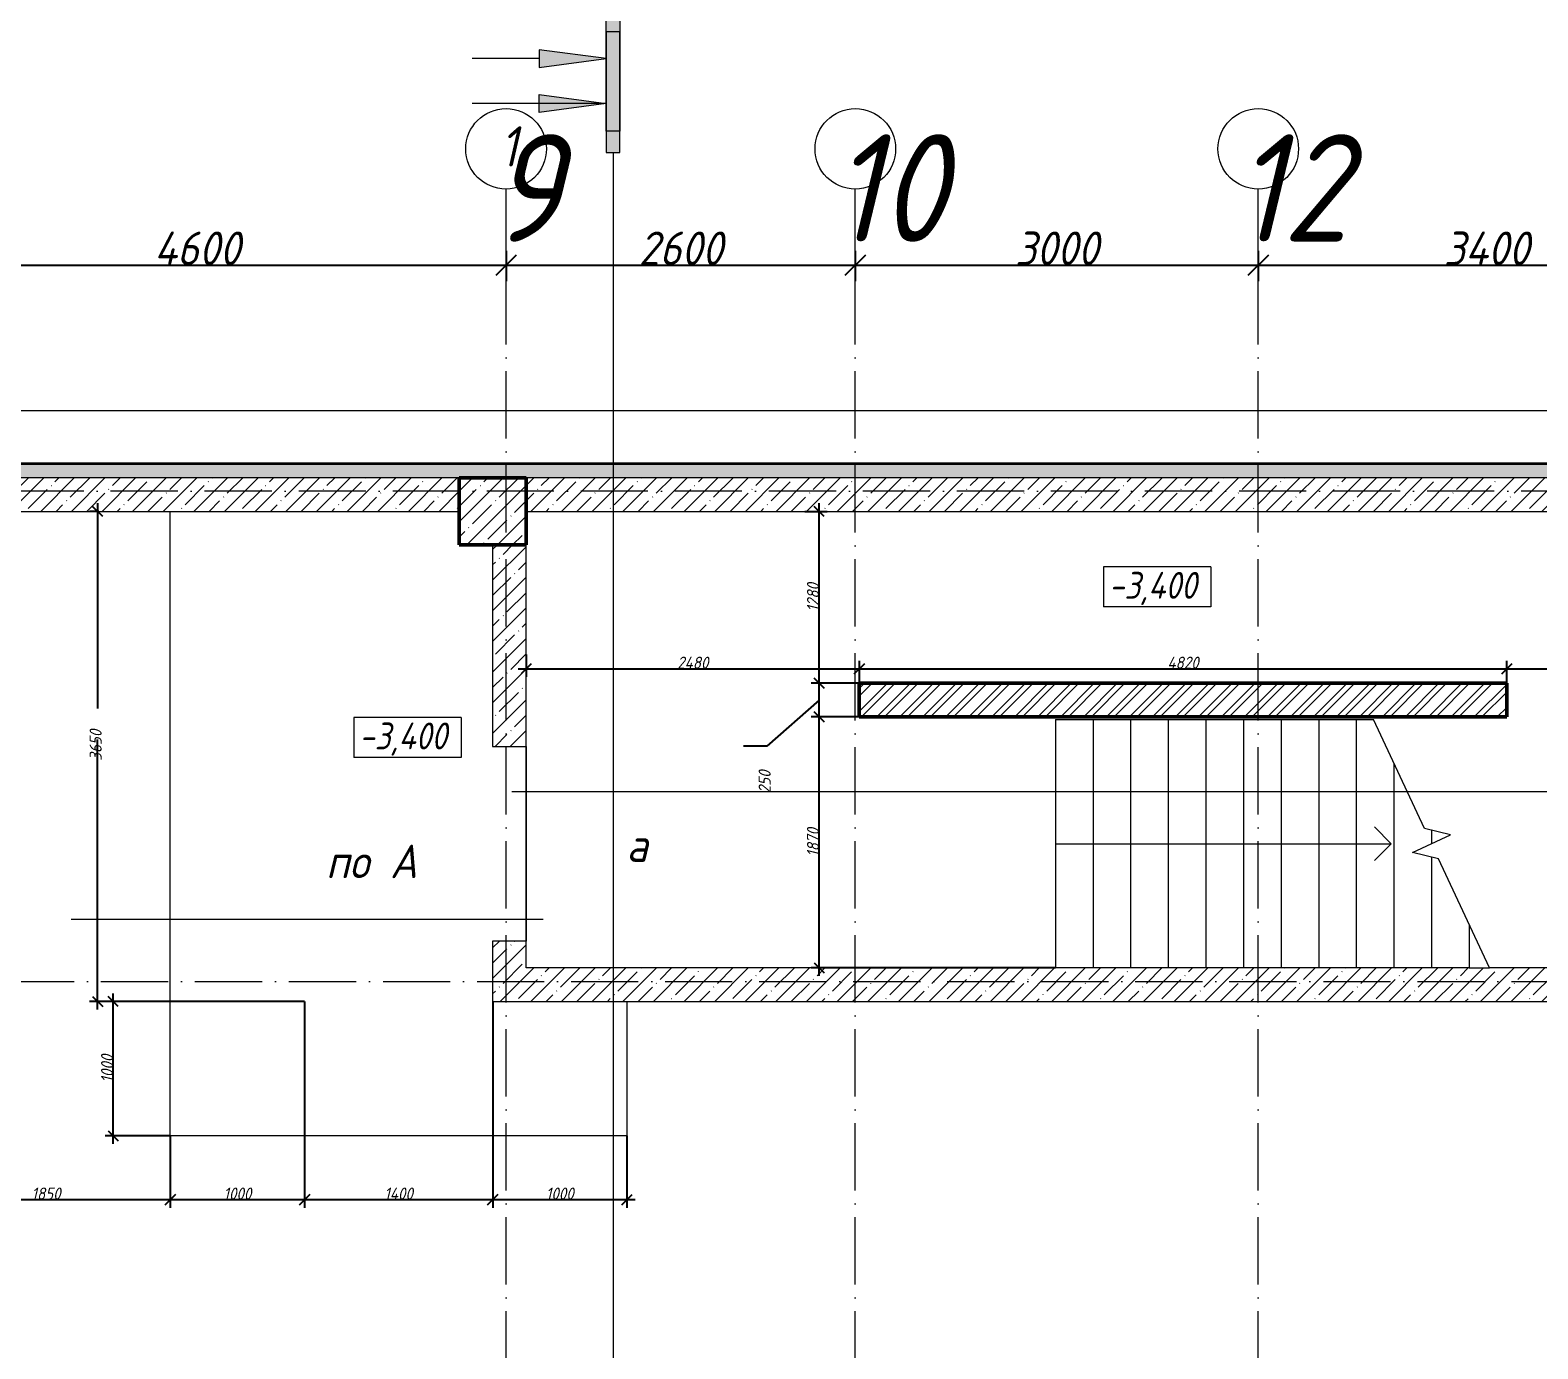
# Model space of a CAD drawing. Header units: millimetres. Extents: x -12989 to 629078, y -109036 to 555275.
# Drawn here: x 524545 to 535771, y 469372 to 479193 of the extents above; entities that cross this region are included whole.
import ezdxf

# ---------------------------------------------------------------- set-up
doc = ezdxf.new("R2010")
doc.units = ezdxf.units.MM
doc.linetypes.add('200_ШТРИХ_ш1п0_6_', pattern=[160, 100, -60])
doc.linetypes.add('50_200_ШТРИХ_1Т_ш5_п1_п1_', pattern=[700, 500, -100, 0, -100])
for name, color, linetype, lineweight in [('A-____-____-DIMS', 7, 'Continuous', 9), ('A-____-NOTE-TEXT', 7, 'Continuous', 9), ('A-FLOR-____-OTLN', 7, 'Continuous', 9), ('A-WALL-____-MCUT', 7, 'Continuous', 13), ('A-WALL-____-MCUT-1', 7, 'Continuous', 9), ('A-WALL-____-MCUT-2', 7, 'Continuous', 50), ('A-WALL-____-MCUT-3', 7, 'Continuous', 9), ('A-WALL-____-PATT-1', 7, 'Continuous', 9), ('A-WALL-FNSH-MCUT-1', 7, 'Continuous', 9), ('G-____-____-DIMS', 7, 'Continuous', 9), ('G-____-____-SYMB', 7, 'Continuous', 9), ('S-COLS-____-MCUT', 7, 'Continuous', 50), ('S-COLS-____-OTLN', 7, 'Continuous', 9), ('S-GRID-____-IDEN', 7, 'Continuous', 9), ('S-GRID-____-OTLN-1', 7, '50_200_ШТРИХ_1Т_ш5_п1_п1_', 9), ('S-STRS-____-MBND', 7, 'Continuous', 9), ('S-STRS-____-OTLN-1', 7, 'Continuous', 9)]:
    doc.layers.add(name, color=color, linetype=linetype, lineweight=lineweight)
for name, color, linetype, lineweight, true_color in [('A-DETL-GENF-OTLN-4', 9, '200_ШТРИХ_ш1п0_6_', 9, 0x808080), ('A-DETL-GENF-OTLN-5', 7, 'Continuous', 5, 0xc0c0c0), ('A-WALL-____-PATT-2', 7, 'Continuous', 9, 0x787878), ('G-____-____-SYMB-1', 9, 'Continuous', 9, 0x808080)]:
    doc.layers.add(name, color=color, linetype=linetype, lineweight=lineweight, true_color=true_color)
doc.styles.add('ISOCPEUR_I', font='isocpeui.ttf', dxfattribs={"width": 0.9, "height": 2.5})
doc.styles.add('ISOCPEUR_I_1', font='isocpeui.ttf', dxfattribs={"width": 0.85, "height": 2.5})
doc.styles.add('ISOCPEUR_I_2', font='isocpeui.ttf', dxfattribs={"width": 0.85, "height": 2.3})
doc.styles.add('ISOCPEUR_I_7', font='isocpeui.ttf', dxfattribs={"width": 0.9, "height": 90})
doc.styles.add('ISOCPEUR_I_9', font='isocpeui.ttf', dxfattribs={"width": 0.9, "height": 250})
doc.dimstyles.new('ISO-1_8_0_9К_СРЕДНИЙ_Кладочные', dxfattribs={"dimscale": 304.8, "dimtxt": 89.638306, "dimasz": 0.246063, "dimexe": 0.19685, "dimexo": 0, "dimgap": 0, "dimtad": 1, "dimdec": 3, "dimrnd": 0.001, "dimdsep": 46, "dimtxsty": 'ISOCPEUR_I_7', "dimblk1": 'OBLIQUE', "dimblk2": 'OBLIQUE', "dimsah": 1, "dimcen": 0.09, "dimdle": 0.19685, "dimazin": 0, "dimtfac": 1, "dimtdec": 4, "dimtix": 1, "dimtmove": 2, "dimatfit": 3, "dimfxl": 1, "dimtvp": 1, "dimtolj": 1, "dimtzin": 0, "dimarcsym": 2})
doc.dimstyles.new('ISO-1_8_0_9К_СРЕДНИЙ_Кладочные_1', dxfattribs={"dimscale": 304.8, "dimtxt": 89.638306, "dimasz": 0.246063, "dimexe": 0.19685, "dimexo": 0, "dimgap": 0, "dimtad": 1, "dimdec": 3, "dimrnd": 0.001, "dimdsep": 46, "dimtxsty": 'ISOCPEUR_I_7', "dimblk1": 'OBLIQUE', "dimblk2": 'OBLIQUE', "dimsah": 1, "dimcen": 0.09, "dimdle": 0.19685, "dimazin": 0, "dimtfac": 1, "dimtdec": 4, "dimtix": 1, "dimtmove": 0, "dimatfit": 3, "dimfxl": 1, "dimtvp": 1, "dimtolj": 1, "dimtzin": 0, "dimarcsym": 2})
doc.dimstyles.new('ISO-1_8_0_9К_СРЕДНИЙ_Кладочные_2', dxfattribs={"dimscale": 304.8, "dimtxt": 89.638306, "dimasz": 0.246063, "dimexe": 0.19685, "dimexo": 0, "dimgap": 0, "dimtad": 1, "dimdec": 3, "dimrnd": 0.001, "dimdsep": 46, "dimtxsty": 'ISOCPEUR_I_7', "dimblk1": 'OBLIQUE', "dimblk2": 'OBLIQUE', "dimsah": 1, "dimcen": 0.09, "dimdle": 0.19685, "dimazin": 0, "dimtfac": 1, "dimtdec": 4, "dimtix": 1, "dimtmove": 1, "dimatfit": 3, "dimfxl": 1, "dimtvp": 1, "dimtolj": 1, "dimtzin": 0, "dimarcsym": 2})
doc.dimstyles.new('ISO-2_5_0_9К_БОЛЬШОЙ_ОСИ', dxfattribs={"dimscale": 304.8, "dimtxt": 248.995294, "dimasz": 0.492126, "dimexe": 0.393701, "dimexo": 0, "dimgap": 0, "dimtad": 1, "dimdec": 0, "dimzin": 0, "dimdsep": 46, "dimtxsty": 'ISOCPEUR_I_9', "dimblk1": 'OBLIQUE', "dimblk2": 'OBLIQUE', "dimsah": 1, "dimcen": 0.09, "dimdle": 0.393701, "dimazin": 0, "dimtfac": 1, "dimtdec": 4, "dimtix": 1, "dimtmove": 0, "dimatfit": 3, "dimfxl": 1, "dimtvp": 1, "dimtolj": 1, "dimtzin": 0, "dimarcsym": 2})
pattern_1 = [(45, (513638.8, 428127.92), (-114.04925, 114.04925), []), (45, (513752.85, 428127.92), (-114.04925, 114.04925), [201.612, -40.322, 3.353, -36.97])]

# ---------------------------------------------------------------- blocks, each defined once
blk = doc.blocks.new('Разрез - Концевая часть разреза-18266132-АР1_Кладочный план подвала в осях 1-64_Ю-ЯЯ')
at = {"layer": 'G-____-____-SYMB'}
for points in [[(0, 0.5), (0, -0.5), (-9, -0.5), (-9, 0.5)], [(-6.29, -5.5), (-7.61, -5.5), (-6.95, -0.5)]]:
    blk.add_hatch(color=256, dxfattribs=at).paths.add_polyline_path(points, flags=0)
for p, q in [((0, 0.5), (-9, 0.5)), ((-9, 0.5), (-9, -0.5)), ((0, -0.5), (0, 0.5)), ((-9, -0.5), (0, -0.5)), ((-6.95, -0.5), (-7.61, -5.5)), ((-6.95, -0.5), (-6.95, -10.5)), ((-6.29, -5.5), (-6.95, -0.5)), ((-7.61, -5.5), (-6.29, -5.5))]:
    blk.add_line(p, q, dxfattribs=at)
blk = doc.blocks.new('DET_L_Имитация разреза_ISO2-5 - Низ-28996374-АР1_Кладочный план подвала в осях 1-64_А-ГГ')
at = {"layer": 'A-DETL-GENF-OTLN-5'}
blk.add_line((143, 0), (3657, 0), dxfattribs=at)
blk = doc.blocks.new('DET_L_Имитация разреза_ISO2-5 - Верх-28996244-АР1_Кладочный план подвала в осях 1-64_А-ГГ')
at = {"layer": 'A-DETL-GENF-OTLN-5'}
blk.add_line((143, 0), (9497, 0), dxfattribs=at)
blk = doc.blocks.new('Ось сетки - Круг_Ø6_00__ISO-2_5_0_9K_-25732049-АР1_Кладочный план подвала в осях 1-64_А-ГГ')
at = {"layer": 'S-GRID-____-IDEN'}
blk.add_circle((0, 0), 3, dxfattribs=at)
blk = doc.blocks.new('Разрез - Заголовок разреза-10218885-АР1_Кладочный план подвала в осях 1-64_А-ГГ')
at = {"layer": 'G-____-____-SYMB'}
for points in [[(0, 0.5), (0, -0.5), (-9, -0.5), (-9, 0.5)], [(-6.34, -5.5), (-7.66, -5.5), (-7, -0.5)]]:
    blk.add_hatch(color=256, dxfattribs=at).paths.add_polyline_path(points, flags=0)
for p, q in [((0, 0.5), (-9, 0.5)), ((-9, 0.5), (-9, -0.5)), ((0, -0.5), (0, 0.5)), ((-9, -0.5), (0, -0.5)), ((-7, -0.5), (-7.66, -5.5)), ((-6.34, -5.5), (-7, -0.5)), ((-7.66, -5.5), (-6.34, -5.5)), ((-7, -5.5), (-7, -10.5))]:
    blk.add_line(p, q, dxfattribs=at)
blk = doc.blocks.new('_Oblique')
at = {"color": 0, "linetype": 'ByBlock', "lineweight": -2}
blk.add_line((-0.5, -0.5), (0.5, 0.5), dxfattribs=at)
blk = doc.blocks.new('*D6308')
at = {"layer": 'A-____-____-DIMS', "color": 0, "lineweight": -2, "transparency": 16777216}
for p, q in [((523489, 477549), (523489, 477323)), ((528089, 477549), (528089, 477323)), ((523369, 477443), (528209, 477443))]:
    blk.add_line(p, q, dxfattribs=at)
at = {"layer": 'Defpoints', "color": 0, "transparency": 16777216}
for p in [(523489, 477549), (528089, 477549), (528089, 477443)]:
    blk.add_point(p, dxfattribs=at)
at = {"layer": 'A-____-____-DIMS', "color": 0, "lineweight": -2, "transparency": 16777216, "xscale": 150, "yscale": 150, "zscale": 150, "rotation": 180}
blk.add_blockref('_Oblique', (523489, 477443), dxfattribs=at)
at = {"layer": 'A-____-____-DIMS', "color": 0, "lineweight": -2, "transparency": 16777216, "xscale": 150, "yscale": 150, "zscale": 150}
blk.add_blockref('_Oblique', (528089, 477443), dxfattribs=at)
at = {"layer": 'A-____-____-DIMS', "color": 0, "transparency": 16777216, "insert": (525789, 477568), "char_height": 250, "width": 781.46, "attachment_point": 5, "style": 'ISOCPEUR_I_9'}
blk.add_mtext('\\A1;4600', dxfattribs=at)
blk = doc.blocks.new('*D6309')
at = {"layer": 'A-____-____-DIMS', "color": 0, "lineweight": -2, "transparency": 16777216}
for p, q in [((528089, 477549), (528089, 477323)), ((530689, 477549), (530689, 477323)), ((527969, 477443), (530809, 477443))]:
    blk.add_line(p, q, dxfattribs=at)
at = {"layer": 'Defpoints', "color": 0, "transparency": 16777216}
for p in [(528089, 477549), (530689, 477549), (530689, 477443)]:
    blk.add_point(p, dxfattribs=at)
at = {"layer": 'A-____-____-DIMS', "color": 0, "lineweight": -2, "transparency": 16777216, "xscale": 150, "yscale": 150, "zscale": 150, "rotation": 180}
blk.add_blockref('_Oblique', (528089, 477443), dxfattribs=at)
at = {"layer": 'A-____-____-DIMS', "color": 0, "lineweight": -2, "transparency": 16777216, "xscale": 150, "yscale": 150, "zscale": 150}
blk.add_blockref('_Oblique', (530689, 477443), dxfattribs=at)
at = {"layer": 'A-____-____-DIMS', "color": 0, "transparency": 16777216, "insert": (529389, 477568), "char_height": 250, "width": 758.48, "attachment_point": 5, "style": 'ISOCPEUR_I_9'}
blk.add_mtext('\\A1;2600', dxfattribs=at)
blk = doc.blocks.new('*D6310')
at = {"layer": 'A-____-____-DIMS', "color": 0, "lineweight": -2, "transparency": 16777216}
for p, q in [((530689, 477549), (530689, 477323)), ((533689, 477549), (533689, 477323)), ((530569, 477443), (533809, 477443))]:
    blk.add_line(p, q, dxfattribs=at)
at = {"layer": 'Defpoints', "color": 0, "transparency": 16777216}
for p in [(530689, 477549), (533689, 477549), (533689, 477443)]:
    blk.add_point(p, dxfattribs=at)
at = {"layer": 'A-____-____-DIMS', "color": 0, "lineweight": -2, "transparency": 16777216, "xscale": 150, "yscale": 150, "zscale": 150, "rotation": 180}
blk.add_blockref('_Oblique', (530689, 477443), dxfattribs=at)
at = {"layer": 'A-____-____-DIMS', "color": 0, "lineweight": -2, "transparency": 16777216, "xscale": 150, "yscale": 150, "zscale": 150}
blk.add_blockref('_Oblique', (533689, 477443), dxfattribs=at)
at = {"layer": 'A-____-____-DIMS', "color": 0, "transparency": 16777216, "insert": (532189, 477568), "char_height": 250, "width": 758.48, "attachment_point": 5, "style": 'ISOCPEUR_I_9'}
blk.add_mtext('\\A1;3000', dxfattribs=at)
blk = doc.blocks.new('*D6311')
at = {"layer": 'A-____-____-DIMS', "color": 0, "lineweight": -2, "transparency": 16777216}
for p, q in [((533689, 477549), (533689, 477323)), ((537089, 477549), (537089, 477323)), ((533569, 477443), (537209, 477443))]:
    blk.add_line(p, q, dxfattribs=at)
at = {"layer": 'Defpoints', "color": 0, "transparency": 16777216}
for p in [(533689, 477549), (537089, 477549), (537089, 477443)]:
    blk.add_point(p, dxfattribs=at)
at = {"layer": 'A-____-____-DIMS', "color": 0, "lineweight": -2, "transparency": 16777216, "xscale": 150, "yscale": 150, "zscale": 150, "rotation": 180}
blk.add_blockref('_Oblique', (533689, 477443), dxfattribs=at)
at = {"layer": 'A-____-____-DIMS', "color": 0, "lineweight": -2, "transparency": 16777216, "xscale": 150, "yscale": 150, "zscale": 150}
blk.add_blockref('_Oblique', (537089, 477443), dxfattribs=at)
at = {"layer": 'A-____-____-DIMS', "color": 0, "transparency": 16777216, "insert": (535389, 477568), "char_height": 250, "width": 781.46, "attachment_point": 5, "style": 'ISOCPEUR_I_9'}
blk.add_mtext('\\A1;3400', dxfattribs=at)
blk = doc.blocks.new('Высотные отметки - 9_5х3_5_h_-17668430-АР1_Кладочный план подвала в осях 1-64_А-ГГ')
at = {"layer": 'G-____-____-DIMS'}
for p, q in [((-4, 3), (-4, 0)), ((4, 3), (-4, 3)), ((4, 3), (4, 0)), ((4, 0), (-4, 0))]:
    blk.add_line(p, q, dxfattribs=at)
blk = doc.blocks.new('*D6312')
at = {"layer": 'A-____-____-DIMS', "color": 0, "lineweight": -2, "transparency": 16777216}
for p, q in [((526589, 471959), (525103, 471959)), ((525163, 470899), (525163, 472019)), ((525589, 470959), (525103, 470959))]:
    blk.add_line(p, q, dxfattribs=at)
at = {"layer": 'Defpoints', "color": 0, "transparency": 16777216}
for p in [(525163, 471959), (526589, 471959), (525589, 470959)]:
    blk.add_point(p, dxfattribs=at)
at = {"layer": 'A-____-____-DIMS', "color": 0, "lineweight": -2, "transparency": 16777216, "xscale": 75, "yscale": 75, "zscale": 75}
for p, rotation in [((525163, 471959), 90), ((525163, 470959), 270)]:
    blk.add_blockref('_Oblique', p, dxfattribs=dict(at, rotation=rotation))
at = {"layer": 'A-____-____-DIMS', "color": 0, "transparency": 16777216, "insert": (525118, 471459), "char_height": 90, "width": 504.73, "attachment_point": 5, "rotation": 90, "style": 'ISOCPEUR_I_7'}
blk.add_mtext('\\A1;1000', dxfattribs=at)
blk = doc.blocks.new('*D6313')
at = {"layer": 'A-____-____-DIMS', "color": 0, "lineweight": -2, "transparency": 16777216}
for p, q in [((525048, 475669), (525048, 474141)), ((525057, 475609), (524988, 475609)), ((525048, 471899), (525048, 473910)), ((526589, 471959), (524988, 471959))]:
    blk.add_line(p, q, dxfattribs=at)
at = {"layer": 'Defpoints', "color": 0, "transparency": 16777216}
for p in [(525048, 475609), (525057, 475609), (526589, 471959)]:
    blk.add_point(p, dxfattribs=at)
at = {"layer": 'A-____-____-DIMS', "color": 0, "lineweight": -2, "transparency": 16777216, "xscale": 75, "yscale": 75, "zscale": 75}
for p, rotation in [((525048, 475609), 90), ((525048, 471959), 270)]:
    blk.add_blockref('_Oblique', p, dxfattribs=dict(at, rotation=rotation))
at = {"layer": 'A-____-____-DIMS', "color": 0, "transparency": 16777216, "insert": (524988, 473753), "char_height": 90, "width": 546.1, "attachment_point": 1, "rotation": 90, "line_spacing_factor": 1.149209, "style": 'ISOCPEUR_I_7'}
blk.add_mtext('\\A1;3650', dxfattribs=at)
blk = doc.blocks.new('*D6314')
at = {"layer": 'A-____-____-DIMS', "color": 0, "lineweight": -2, "transparency": 16777216}
for p, q in [((523739, 471859), (523739, 470423)), ((525589, 470959), (525589, 470423)), ((523679, 470483), (525649, 470483))]:
    blk.add_line(p, q, dxfattribs=at)
at = {"layer": 'Defpoints', "color": 0, "transparency": 16777216}
for p in [(523739, 471859), (525589, 470959), (525589, 470483)]:
    blk.add_point(p, dxfattribs=at)
at = {"layer": 'A-____-____-DIMS', "color": 0, "lineweight": -2, "transparency": 16777216, "xscale": 75, "yscale": 75, "zscale": 75, "rotation": 180}
blk.add_blockref('_Oblique', (523739, 470483), dxfattribs=at)
at = {"layer": 'A-____-____-DIMS', "color": 0, "lineweight": -2, "transparency": 16777216, "xscale": 75, "yscale": 75, "zscale": 75}
blk.add_blockref('_Oblique', (525589, 470483), dxfattribs=at)
at = {"layer": 'A-____-____-DIMS', "color": 0, "transparency": 16777216, "insert": (524664, 470528), "char_height": 90, "width": 504.73, "attachment_point": 5, "style": 'ISOCPEUR_I_7'}
blk.add_mtext('\\A1;1850', dxfattribs=at)
blk = doc.blocks.new('*D6315')
at = {"layer": 'A-____-____-DIMS', "color": 0, "lineweight": -2, "transparency": 16777216}
for p, q in [((526589, 471959), (526589, 470423)), ((525589, 470959), (525589, 470423)), ((525529, 470483), (526649, 470483))]:
    blk.add_line(p, q, dxfattribs=at)
at = {"layer": 'Defpoints', "color": 0, "transparency": 16777216}
for p in [(526589, 471959), (525589, 470959), (526589, 470483)]:
    blk.add_point(p, dxfattribs=at)
at = {"layer": 'A-____-____-DIMS', "color": 0, "lineweight": -2, "transparency": 16777216, "xscale": 75, "yscale": 75, "zscale": 75, "rotation": 180}
blk.add_blockref('_Oblique', (525589, 470483), dxfattribs=at)
at = {"layer": 'A-____-____-DIMS', "color": 0, "lineweight": -2, "transparency": 16777216, "xscale": 75, "yscale": 75, "zscale": 75}
blk.add_blockref('_Oblique', (526589, 470483), dxfattribs=at)
at = {"layer": 'A-____-____-DIMS', "color": 0, "transparency": 16777216, "insert": (526089, 470528), "char_height": 90, "width": 504.73, "attachment_point": 5, "style": 'ISOCPEUR_I_7'}
blk.add_mtext('\\A1;1000', dxfattribs=at)
blk = doc.blocks.new('*D6316')
at = {"layer": 'A-____-____-DIMS', "color": 0, "lineweight": -2, "transparency": 16777216}
for p, q in [((526589, 471959), (526589, 470423)), ((527989, 471959), (527989, 470423)), ((526529, 470483), (528049, 470483))]:
    blk.add_line(p, q, dxfattribs=at)
at = {"layer": 'Defpoints', "color": 0, "transparency": 16777216}
for p in [(526589, 471959), (527989, 471959), (527989, 470483)]:
    blk.add_point(p, dxfattribs=at)
at = {"layer": 'A-____-____-DIMS', "color": 0, "lineweight": -2, "transparency": 16777216, "xscale": 75, "yscale": 75, "zscale": 75, "rotation": 180}
blk.add_blockref('_Oblique', (526589, 470483), dxfattribs=at)
at = {"layer": 'A-____-____-DIMS', "color": 0, "lineweight": -2, "transparency": 16777216, "xscale": 75, "yscale": 75, "zscale": 75}
blk.add_blockref('_Oblique', (527989, 470483), dxfattribs=at)
at = {"layer": 'A-____-____-DIMS', "color": 0, "transparency": 16777216, "insert": (527289, 470528), "char_height": 90, "width": 521.28, "attachment_point": 5, "style": 'ISOCPEUR_I_7'}
blk.add_mtext('\\A1;1400', dxfattribs=at)
blk = doc.blocks.new('*D6317')
at = {"layer": 'A-____-____-DIMS', "color": 0, "lineweight": -2, "transparency": 16777216}
for p, q in [((527989, 471959), (527989, 470423)), ((528989, 470959), (528989, 470423)), ((527929, 470483), (529049, 470483))]:
    blk.add_line(p, q, dxfattribs=at)
at = {"layer": 'Defpoints', "color": 0, "transparency": 16777216}
for p in [(527989, 471959), (528989, 470959), (528989, 470483)]:
    blk.add_point(p, dxfattribs=at)
at = {"layer": 'A-____-____-DIMS', "color": 0, "lineweight": -2, "transparency": 16777216, "xscale": 75, "yscale": 75, "zscale": 75, "rotation": 180}
blk.add_blockref('_Oblique', (527989, 470483), dxfattribs=at)
at = {"layer": 'A-____-____-DIMS', "color": 0, "lineweight": -2, "transparency": 16777216, "xscale": 75, "yscale": 75, "zscale": 75}
blk.add_blockref('_Oblique', (528989, 470483), dxfattribs=at)
at = {"layer": 'A-____-____-DIMS', "color": 0, "transparency": 16777216, "insert": (528489, 470528), "char_height": 90, "width": 504.73, "attachment_point": 5, "style": 'ISOCPEUR_I_7'}
blk.add_mtext('\\A1;1000', dxfattribs=at)
blk = doc.blocks.new('*D6434')
at = {"layer": 'A-____-____-DIMS', "color": 0, "lineweight": -2, "transparency": 16777216}
for p, q in [((528239, 474543), (528239, 474377)), ((530719, 474329), (530719, 474497)), ((528179, 474437), (530779, 474437))]:
    blk.add_line(p, q, dxfattribs=at)
at = {"layer": 'Defpoints', "color": 0, "transparency": 16777216}
for p in [(528239, 474543), (530719, 474437), (530719, 474329)]:
    blk.add_point(p, dxfattribs=at)
at = {"layer": 'A-____-____-DIMS', "color": 0, "lineweight": -2, "transparency": 16777216, "xscale": 75, "yscale": 75, "zscale": 75, "rotation": 180}
blk.add_blockref('_Oblique', (528239, 474437), dxfattribs=at)
at = {"layer": 'A-____-____-DIMS', "color": 0, "lineweight": -2, "transparency": 16777216, "xscale": 75, "yscale": 75, "zscale": 75}
blk.add_blockref('_Oblique', (530719, 474437), dxfattribs=at)
at = {"layer": 'A-____-____-DIMS', "color": 0, "transparency": 16777216, "insert": (529479, 474482), "char_height": 90, "width": 562.65, "attachment_point": 5, "style": 'ISOCPEUR_I_7'}
blk.add_mtext('\\A1;2480', dxfattribs=at)
blk = doc.blocks.new('*D6435')
at = {"layer": 'A-____-____-DIMS', "color": 0, "lineweight": -2, "transparency": 16777216}
for p, q in [((530719, 474329), (530719, 474497)), ((535539, 474329), (535539, 474497)), ((530659, 474437), (535599, 474437))]:
    blk.add_line(p, q, dxfattribs=at)
at = {"layer": 'Defpoints', "color": 0, "transparency": 16777216}
for p in [(535539, 474437), (530719, 474329), (535539, 474329)]:
    blk.add_point(p, dxfattribs=at)
at = {"layer": 'A-____-____-DIMS', "color": 0, "lineweight": -2, "transparency": 16777216, "xscale": 75, "yscale": 75, "zscale": 75, "rotation": 180}
blk.add_blockref('_Oblique', (530719, 474437), dxfattribs=at)
at = {"layer": 'A-____-____-DIMS', "color": 0, "lineweight": -2, "transparency": 16777216, "xscale": 75, "yscale": 75, "zscale": 75}
blk.add_blockref('_Oblique', (535539, 474437), dxfattribs=at)
at = {"layer": 'A-____-____-DIMS', "color": 0, "transparency": 16777216, "insert": (533129, 474482), "char_height": 90, "width": 562.65, "attachment_point": 5, "style": 'ISOCPEUR_I_7'}
blk.add_mtext('\\A1;4820', dxfattribs=at)
blk = doc.blocks.new('*D6436')
at = {"layer": 'A-____-____-DIMS', "color": 0, "lineweight": -2, "transparency": 16777216}
for p, q in [((535539, 474329), (535539, 474497)), ((536939, 474543), (536939, 474377)), ((535479, 474437), (536999, 474437))]:
    blk.add_line(p, q, dxfattribs=at)
at = {"layer": 'Defpoints', "color": 0, "transparency": 16777216}
for p in [(536939, 474543), (536939, 474437), (535539, 474329)]:
    blk.add_point(p, dxfattribs=at)
at = {"layer": 'A-____-____-DIMS', "color": 0, "lineweight": -2, "transparency": 16777216, "xscale": 75, "yscale": 75, "zscale": 75, "rotation": 180}
blk.add_blockref('_Oblique', (535539, 474437), dxfattribs=at)
at = {"layer": 'A-____-____-DIMS', "color": 0, "lineweight": -2, "transparency": 16777216, "xscale": 75, "yscale": 75, "zscale": 75}
blk.add_blockref('_Oblique', (536939, 474437), dxfattribs=at)
at = {"layer": 'A-____-____-DIMS', "color": 0, "transparency": 16777216, "insert": (536239, 474482), "char_height": 90, "width": 521.28, "attachment_point": 5, "style": 'ISOCPEUR_I_7'}
blk.add_mtext('\\A1;1400', dxfattribs=at)
blk = doc.blocks.new('*D6437')
at = {"layer": 'A-____-____-DIMS', "color": 0, "lineweight": -2, "transparency": 16777216}
for p, q in [((530719, 474079), (530359, 474079)), ((530419, 472149), (530419, 474139)), ((532179, 472209), (530359, 472209))]:
    blk.add_line(p, q, dxfattribs=at)
at = {"layer": 'Defpoints', "color": 0, "transparency": 16777216}
for p in [(530419, 474079), (530719, 474079), (532179, 472209)]:
    blk.add_point(p, dxfattribs=at)
at = {"layer": 'A-____-____-DIMS', "color": 0, "lineweight": -2, "transparency": 16777216, "xscale": 75, "yscale": 75, "zscale": 75}
for p, rotation in [((530419, 474079), 90), ((530419, 472209), 270)]:
    blk.add_blockref('_Oblique', p, dxfattribs=dict(at, rotation=rotation))
at = {"layer": 'A-____-____-DIMS', "color": 0, "transparency": 16777216, "insert": (530374, 473144), "char_height": 90, "width": 504.73, "attachment_point": 5, "rotation": 90, "style": 'ISOCPEUR_I_7'}
blk.add_mtext('\\A1;1870', dxfattribs=at)
blk = doc.blocks.new('*D6438')
at = {"layer": 'A-____-____-DIMS', "color": 0, "lineweight": -2, "transparency": 16777216}
for p, q in [((530419, 474019), (530419, 474389)), ((530719, 474329), (530359, 474329)), ((530419, 474204), (530029, 473860)), ((530719, 474079), (530359, 474079)), ((530029, 473860), (529857, 473860))]:
    blk.add_line(p, q, dxfattribs=at)
at = {"layer": 'Defpoints', "color": 0, "transparency": 16777216}
for p in [(530419, 474329), (530719, 474329), (530719, 474079)]:
    blk.add_point(p, dxfattribs=at)
at = {"layer": 'A-____-____-DIMS', "color": 0, "lineweight": -2, "transparency": 16777216, "xscale": 75, "yscale": 75, "zscale": 75}
for p, rotation in [((530419, 474329), 90), ((530419, 474079), 270)]:
    blk.add_blockref('_Oblique', p, dxfattribs=dict(at, rotation=rotation))
at = {"layer": 'A-____-____-DIMS', "color": 0, "transparency": 16777216, "insert": (529969, 473510), "char_height": 90, "width": 409.58, "attachment_point": 1, "rotation": 90, "line_spacing_factor": 1.149209, "style": 'ISOCPEUR_I_7'}
blk.add_mtext('\\A1;250', dxfattribs=at)
blk = doc.blocks.new('*D6439')
at = {"layer": 'A-____-____-DIMS', "color": 0, "lineweight": -2, "transparency": 16777216}
for p, q in [((530419, 474269), (530419, 475669)), ((530313, 475609), (530479, 475609)), ((530719, 474329), (530359, 474329))]:
    blk.add_line(p, q, dxfattribs=at)
at = {"layer": 'Defpoints', "color": 0, "transparency": 16777216}
for p in [(530313, 475609), (530419, 475609), (530719, 474329)]:
    blk.add_point(p, dxfattribs=at)
at = {"layer": 'A-____-____-DIMS', "color": 0, "lineweight": -2, "transparency": 16777216, "xscale": 75, "yscale": 75, "zscale": 75}
for p, rotation in [((530419, 475609), 90), ((530419, 474329), 270)]:
    blk.add_blockref('_Oblique', p, dxfattribs=dict(at, rotation=rotation))
at = {"layer": 'A-____-____-DIMS', "color": 0, "transparency": 16777216, "insert": (530374, 474969), "char_height": 90, "width": 504.73, "attachment_point": 5, "rotation": 90, "style": 'ISOCPEUR_I_7'}
blk.add_mtext('\\A1;1280', dxfattribs=at)

msp = doc.modelspace()

# ---------------------------------------------------------------- hatches: boundary and pattern name
at = {"layer": 'A-WALL-____-PATT-1'}
h = msp.add_hatch(dxfattribs=at)
h.set_pattern_fill('FP_91', color=256, style=0, pattern_type=2)
h.set_pattern_definition([(0, (513638.804, 428127.92), (120.968, 69.841), [80.645, -161.29]), (120, (513638.804, 428127.92), (-120.96808, 69.84086), [80.645, -161.29]), (60, (513638.804, 428127.92), (-8e-05, 139.68186), [0, -161.29, 80.645, 0])])
h.paths.add_polyline_path([(537188.8036, 475860.9591), (537190.8036, 475860.9591), (537190.8036, 475960.9591), (511086.8036, 475960.9591), (511086.8036, 475860.9591), (534833.4745, 475860.9591)], flags=0)
h = msp.add_hatch(dxfattribs=at)
h.set_pattern_fill('FP_1', color=256, style=0, pattern_type=2)
h.set_pattern_definition(pattern_1)
h.paths.add_polyline_path([(527738.8036, 475608.9591), (527738.8036, 475858.9591), (523738.8036, 475858.9591), (523738.8036, 475608.9591)], flags=0)
h = msp.add_hatch(dxfattribs=at)
h.set_pattern_fill('FP_1', color=256, style=0, pattern_type=2)
h.set_pattern_definition(pattern_1)
h.paths.add_polyline_path([(536938.8036, 475608.9591), (537188.8036, 475608.9591), (537188.8036, 475858.9591), (528238.8036, 475858.9591), (528238.8036, 475608.9591), (534833.4745, 475608.9591)], flags=0)
h = msp.add_hatch(dxfattribs=at)
h.set_pattern_fill('FP_1', color=256, style=0, pattern_type=2)
h.set_pattern_definition(pattern_1)
h.paths.add_polyline_path([(527988.8036, 471958.9591), (528238.8036, 471958.9591), (528238.8036, 472408.9591), (527988.8036, 472408.9591)], flags=0)
h.paths.add_polyline_path([(528238.8036, 473858.9591), (528238.8036, 475358.9591), (527988.8036, 475358.9591), (527988.8036, 473858.9591)], flags=0)
h = msp.add_hatch(dxfattribs=at)
h.set_pattern_fill('FP_1', color=256, style=0, pattern_type=2)
h.set_pattern_definition(pattern_1)
h.paths.add_polyline_path([(536688.8036, 471958.9591), (536688.8036, 472208.9591), (528238.8036, 472208.9591), (528238.8036, 471958.9591), (535410.1381, 471958.9591)], flags=0)
at = {"layer": 'A-WALL-____-PATT-2'}
h = msp.add_hatch(dxfattribs=at)
h.set_pattern_fill('FP_5', color=256, style=0, pattern_type=2)
h.set_pattern_definition([(45, (513638.8, 428127.92), (-85.5366, 85.5366), []), (45, (513695.83, 428127.92), (-85.5366, 85.5366), [])])
h.paths.add_polyline_path([(535538.8036, 474078.9591), (535538.8036, 474328.9591), (530718.8036, 474328.9591), (530718.8036, 474078.9591), (534833.4745, 474078.9591)], flags=0)
at = {"layer": 'S-COLS-____-OTLN'}
h = msp.add_hatch(dxfattribs=at)
h.set_pattern_fill('FP_1', color=256, style=0, pattern_type=2)
h.set_pattern_definition(pattern_1)
h.paths.add_polyline_path([(527738.8036, 475358.9591), (528238.8036, 475358.9591), (528238.8036, 475858.9591), (527738.8036, 475858.9591)], flags=0)

# ---------------------------------------------------------------- linework, layer by layer
at = {"layer": 'A-FLOR-____-OTLN'}
for p, q in [((537688.8036, 476358.9591), (510688.8036, 476358.9591)), ((525588.8036, 470958.9591), (525588.8036, 475608.9591)), ((528238.8036, 473858.9591), (528238.8036, 472408.9591)), ((528238.8036, 472408.9591), (528238.8036, 473858.9591)), ((528988.8036, 471958.9591), (528988.8036, 470958.9591)), ((528988.8036, 470958.9591), (525588.8036, 470958.9591))]:
    msp.add_line(p, q, dxfattribs=at)
at = {"layer": 'A-WALL-____-MCUT'}
for p, q in [((537298.8036, 475968.9591), (511078.8036, 475968.9591)), ((511086.8036, 475960.9591), (537290.8036, 475960.9591))]:
    msp.add_line(p, q, dxfattribs=at)
at = {"layer": 'A-WALL-____-MCUT-1'}
for p, q in [((527738.8036, 475858.9591), (523738.8036, 475858.9591)), ((527738.8036, 475608.9591), (527738.8036, 475858.9591)), ((537188.8036, 475858.9591), (528238.8036, 475858.9591)), ((528238.8036, 475858.9591), (528238.8036, 475608.9591)), ((523738.8036, 475608.9591), (527738.8036, 475608.9591)), ((528238.8036, 475608.9591), (536938.8036, 475608.9591)), ((527988.8036, 475358.9591), (527988.8036, 473858.9591)), ((528238.8036, 475358.9591), (527988.8036, 475358.9591)), ((528238.8036, 473858.9591), (528238.8036, 475358.9591)), ((527988.8036, 473858.9591), (528238.8036, 473858.9591)), ((527988.8036, 472408.9591), (527988.8036, 471958.9591)), ((528238.8036, 472408.9591), (527988.8036, 472408.9591)), ((528238.8036, 472208.9591), (528238.8036, 472408.9591)), ((535258.8036, 472208.9591), (528238.8036, 472208.9591)), ((536688.8036, 472208.9591), (535410.1381, 472208.9591)), ((527988.8036, 471958.9591), (536688.8036, 471958.9591))]:
    msp.add_line(p, q, dxfattribs=at)
at = {"layer": 'A-WALL-____-MCUT-2'}
for p, q in [((535538.8036, 474328.9591), (530718.8036, 474328.9591)), ((530718.8036, 474328.9591), (530718.8036, 474078.9591)), ((535538.8036, 474078.9591), (535538.8036, 474328.9591)), ((530718.8036, 474078.9591), (535538.8036, 474078.9591))]:
    msp.add_line(p, q, dxfattribs=at)
at = {"layer": 'A-WALL-____-MCUT-3'}
msp.add_line((511186.8036, 475860.9591), (537190.8036, 475860.9591), dxfattribs=at)
at = {"layer": 'A-WALL-FNSH-MCUT-1'}
msp.add_line((527738.8036, 475858.9591), (528238.8036, 475858.9591), dxfattribs=at)
at = {"layer": 'G-____-____-SYMB-1'}
msp.add_line((528885.0746, 478280.7491), (528885.0746, 423205.3785), dxfattribs=at)
at = {"layer": 'S-COLS-____-MCUT'}
for p, q in [((528238.8036, 475858.9591), (527738.8036, 475858.9591)), ((527738.8036, 475858.9591), (527738.8036, 475358.9591)), ((528238.8036, 475358.9591), (528238.8036, 475858.9591)), ((527738.8036, 475358.9591), (528238.8036, 475358.9591))]:
    msp.add_line(p, q, dxfattribs=at)
at = {"layer": 'S-GRID-____-OTLN-1'}
for p, q in [((528088.8036, 423645.3108), (528088.8036, 478008.8768)), ((530688.8036, 423645.3108), (530688.8036, 478008.8768)), ((533688.8036, 423645.3108), (533688.8036, 478008.8768)), ((540346.5427, 475758.9591), (508970.0334, 475758.9591)), ((508970.0334, 472108.9591), (540346.5427, 472108.9591))]:
    msp.add_line(p, q, dxfattribs=at)
at = {"layer": 'S-STRS-____-MBND'}
for p, q in [((534925.9763, 473247.2476), (534547.469, 474058.9591)), ((534837.193, 473067.925), (535120.4141, 473199.9932)), ((535120.4141, 473199.9932), (534925.9763, 473247.2476)), ((535031.6308, 473020.6707), (534837.193, 473067.925)), ((535410.1381, 472208.9591), (535031.6308, 473020.6707))]:
    msp.add_line(p, q, dxfattribs=at)
at = {"layer": 'S-STRS-____-OTLN-1'}
for p, q in [((532178.8036, 474058.9591), (532178.8036, 472208.9591)), ((532178.8036, 474058.9591), (532458.8036, 474058.9591)), ((532178.8036, 474058.9591), (532178.8036, 472208.9591)), ((532458.8036, 474058.9591), (532738.8036, 474058.9591)), ((532458.8036, 474058.9591), (532458.8036, 472208.9591)), ((532458.8036, 474058.9591), (532458.8036, 472208.9591)), ((532738.8036, 474058.9591), (533018.8036, 474058.9591)), ((532738.8036, 474058.9591), (532738.8036, 472208.9591)), ((532738.8036, 474058.9591), (532738.8036, 472208.9591)), ((533018.8036, 474058.9591), (533298.8036, 474058.9591)), ((533018.8036, 474058.9591), (533018.8036, 472208.9591)), ((533018.8036, 474058.9591), (533018.8036, 472208.9591)), ((533298.8036, 474058.9591), (533578.8036, 474058.9591)), ((533298.8036, 474058.9591), (533298.8036, 472208.9591)), ((533298.8036, 474058.9591), (533298.8036, 472208.9591)), ((533578.8036, 474058.9591), (533858.8036, 474058.9591)), ((533578.8036, 474058.9591), (533578.8036, 472208.9591)), ((533578.8036, 474058.9591), (533578.8036, 472208.9591)), ((533858.8036, 474058.9591), (534138.8036, 474058.9591)), ((533858.8036, 474058.9591), (533858.8036, 472208.9591)), ((533858.8036, 474058.9591), (533858.8036, 472208.9591)), ((534138.8036, 474058.9591), (534418.8036, 474058.9591)), ((534138.8036, 474058.9591), (534138.8036, 472208.9591)), ((534138.8036, 474058.9591), (534138.8036, 472208.9591)), ((534418.8036, 474058.9591), (534547.469, 474058.9591)), ((534418.8036, 474058.9591), (534418.8036, 472208.9591)), ((534418.8036, 474058.9591), (534418.8036, 472208.9591)), ((534698.8036, 473734.4211), (534698.8036, 472208.9591)), ((534698.8036, 473734.4211), (534698.8036, 472208.9591)), ((534678.8036, 473133.9591), (534553.8036, 473258.9591)), ((534978.8036, 473234.409), (534978.8036, 473133.9591)), ((534978.8036, 473234.409), (534978.8036, 473133.9591)), ((532178.8036, 473133.9591), (532458.8036, 473133.9591)), ((532458.8036, 473133.9591), (532738.8036, 473133.9591)), ((532738.8036, 473133.9591), (533018.8036, 473133.9591)), ((533018.8036, 473133.9591), (533298.8036, 473133.9591)), ((533298.8036, 473133.9591), (533578.8036, 473133.9591)), ((533578.8036, 473133.9591), (533858.8036, 473133.9591)), ((533858.8036, 473133.9591), (534138.8036, 473133.9591)), ((534138.8036, 473133.9591), (534418.8036, 473133.9591)), ((534418.8036, 473133.9591), (534678.8036, 473133.9591)), ((534678.8036, 473133.9591), (534553.8036, 473008.9591)), ((534978.8036, 473033.5093), (534978.8036, 472208.9591)), ((534978.8036, 473033.5093), (534978.8036, 472208.9591)), ((535258.8036, 472533.4972), (535258.8036, 472208.9591)), ((535258.8036, 472533.4972), (535258.8036, 472208.9591)), ((535258.8036, 472208.9591), (535410.1381, 472208.9591))]:
    msp.add_line(p, q, dxfattribs=at)

# ---------------------------------------------------------------- block references
at = {"layer": 'A-DETL-GENF-OTLN-4'}
msp.add_blockref('DET_L_Имитация разреза_ISO2-5 - Верх-28996244-АР1_Кладочный план подвала в осях 1-64_А-ГГ', (527988.8036, 473523.9591), dxfattribs=at)
at = {"layer": 'A-DETL-GENF-OTLN-4', "rotation": 180}
msp.add_blockref('DET_L_Имитация разреза_ISO2-5 - Низ-28996374-АР1_Кладочный план подвала в осях 1-64_А-ГГ', (528508.8036, 472568.9591), dxfattribs=at)
at = {"layer": 'G-____-____-DIMS', "xscale": 99.99999999999993, "yscale": 99.99999999999993, "zscale": 99.99999999999993}
for p in [(532936.9727, 474896.9058), (527355.3303, 473775.1188)]:
    msp.add_blockref('Высотные отметки - 9_5х3_5_h_-17668430-АР1_Кладочный план подвала в осях 1-64_А-ГГ', p, dxfattribs=at)
at = {"layer": 'G-____-____-SYMB', "extrusion": (0, 0, -1), "xscale": 99.99999999999993, "yscale": 99.99999999999993, "zscale": 99.99999999999993, "rotation": 90.00000000000053}
msp.add_blockref('Разрез - Концевая часть разреза-18266132-АР1_Кладочный план подвала в осях 1-64_Ю-ЯЯ', (-528885.0746, 479341.8159), dxfattribs=at)
at = {"layer": 'G-____-____-SYMB', "xscale": 99.99999999999993, "yscale": 99.99999999999993, "zscale": 99.99999999999993, "rotation": 269.9999999999996}
msp.add_blockref('Разрез - Заголовок разреза-10218885-АР1_Кладочный план подвала в осях 1-64_А-ГГ', (528885.0746, 478280.7491), dxfattribs=at)
at = {"layer": 'S-GRID-____-IDEN', "xscale": 99.99999999999993, "yscale": 99.99999999999993, "zscale": 99.99999999999993}
for p in [(528088.8036, 478308.8768), (530688.8036, 478308.8768), (533688.8036, 478308.8768)]:
    msp.add_blockref('Ось сетки - Круг_Ø6_00__ISO-2_5_0_9K_-25732049-АР1_Кладочный план подвала в осях 1-64_А-ГГ', p, dxfattribs=at)

# ---------------------------------------------------------------- texts
at = {"layer": 'A-____-NOTE-TEXT', "char_height": 250, "attachment_point": 1, "style": 'ISOCPEUR_I'}
for s, insert, width in [('\\fISOCPEUR|b0|i1|c204|p34|;\\W.9;а', (528984.5703, 473248.7568), 223.670813), ('по', (526748.329, 473127.4224), 404.0505), ('\\fISOCPEUR|b0|i1|c204|p34|;\\W.9;А', (527224.579, 473127.4224), 252.531563)]:
    msp.add_mtext(s, dxfattribs=dict(at, insert=insert, width=width))
at = {"layer": 'G-____-____-DIMS', "char_height": 200, "width": 865.279833, "attachment_point": 1, "line_spacing_factor": 1.149209, "style": 'ISOCPEUR_I_2'}
for insert in [(532576.4394, 475158.1969), (526994.7971, 474036.4099)]:
    msp.add_mtext('-3,400', dxfattribs=dict(at, insert=insert))
at = {"layer": 'G-____-____-SYMB', "insert": (528045.4748, 478476.9975), "char_height": 300, "width": 184.388125, "attachment_point": 1, "style": 'ISOCPEUR_I_1'}
msp.add_mtext('\\fISOCPEUR|b0|i1|c204|p34|;1', dxfattribs=at)
at = {"layer": 'S-GRID-____-IDEN', "char_height": 800, "attachment_point": 1, "style": 'ISOCPEUR_I'}
for s, insert, width in [('\\fISOCPEUR|b0|i1|c204|p34|;\\W.9;9', (527967.1252, 478417.6514), 202.02525), ('10', (530507.7252, 478417.6514), 346.329), ('12', (533507.7252, 478417.6514), 346.329)]:
    msp.add_mtext(s, dxfattribs=dict(at, insert=insert, width=width))

# ---------------------------------------------------------------- dimensions: what is measured, and where the dimension line sits
at = {"layer": 'A-____-____-DIMS'}
for base, p1, p2, dimstyle, override, picture, middle in [((528088.8036, 477442.7014), (523488.8036, 477548.7675), (528088.8036, 477548.7675), 'ISO-2_5_0_9К_БОЛЬШОЙ_ОСИ', {"dimtxt": 400, "dimpost": '<>', "dimfxl": 4600}, '*D6308', (525788.8036, 477567.7014)), ((530688.8036, 477442.7014), (528088.8036, 477548.7675), (530688.8036, 477548.7675), 'ISO-2_5_0_9К_БОЛЬШОЙ_ОСИ', {"dimtxt": 400, "dimpost": '<>', "dimfxl": 2600}, '*D6309', (529388.8036, 477567.7014)), ((533688.8036, 477442.7014), (530688.8036, 477548.7675), (533688.8036, 477548.7675), 'ISO-2_5_0_9К_БОЛЬШОЙ_ОСИ', {"dimtxt": 400, "dimpost": '<>', "dimfxl": 3000}, '*D6310', (532188.8036, 477567.7014)), ((537088.8036, 477442.7014), (533688.8036, 477548.7675), (537088.8036, 477548.7675), 'ISO-2_5_0_9К_БОЛЬШОЙ_ОСИ', {"dimtxt": 400, "dimpost": '<>', "dimfxl": 3400}, '*D6311', (535388.8036, 477567.7014)), ((530718.8036, 474436.9335), (528238.8036, 474542.9995), (530718.8036, 474328.9591), 'ISO-1_8_0_9К_СРЕДНИЙ_Кладочные', {"dimtxt": 400, "dimpost": '<>', "dimfxl": 2489.219411}, '*D6434', (529478.8036, 474481.9335)), ((535538.8036, 474436.9335), (530718.8036, 474328.9591), (535538.8036, 474328.9591), 'ISO-1_8_0_9К_СРЕДНИЙ_Кладочные', {"dimtxt": 400, "dimpost": '<>', "dimfxl": 4820}, '*D6435', (533128.8036, 474481.9335)), ((536938.8036, 474436.9335), (535538.8036, 474328.9591), (536938.8036, 474542.9995), 'ISO-1_8_0_9К_СРЕДНИЙ_Кладочные', {"dimtxt": 400, "dimpost": '<>', "dimfxl": 1416.267374}, '*D6436', (536238.8036, 474481.9335)), ((526588.8036, 470482.7098), (525588.8036, 470958.9591), (526588.8036, 471958.9591), 'ISO-1_8_0_9К_СРЕДНИЙ_Кладочные', {"dimtxt": 400, "dimpost": '<>', "dimfxl": 1414.213562}, '*D6315', (526088.8036, 470527.7098)), ((527988.8036, 470482.7098), (526588.8036, 471958.9591), (527988.8036, 471958.9591), 'ISO-1_8_0_9К_СРЕДНИЙ_Кладочные', {"dimtxt": 400, "dimpost": '<>', "dimfxl": 1400}, '*D6316', (527288.8036, 470527.7098)), ((528988.8036, 470482.7098), (527988.8036, 471958.9591), (528988.8036, 470958.9591), 'ISO-1_8_0_9К_СРЕДНИЙ_Кладочные', {"dimtxt": 400, "dimpost": '<>', "dimfxl": 1414.213562}, '*D6317', (528488.8036, 470527.7098)), ((525588.8036, 470482.7098), (523738.8036, 471858.9591), (525588.8036, 470958.9591), 'ISO-1_8_0_9К_СРЕДНИЙ_Кладочные', {"dimtxt": 400, "dimpost": '<>', "dimfxl": 2057.304061}, '*D6314', (524663.8036, 470527.7098))]:
    dim = msp.add_linear_dim(base=base, p1=p1, p2=p2, dimstyle=dimstyle, override=override, dxfattribs=at)
    dim.commit()
    dim.dimension.update_dxf_attribs({"geometry": picture, "text_midpoint": middle})
for base, p1, p2, dimstyle, override, picture, middle in [((525047.5619, 475608.9591), (526588.8036, 471958.9591), (525056.658, 475608.9591), 'ISO-1_8_0_9К_СРЕДНИЙ_Кладочные_1', {"dimtxt": 400, "dimpost": '<>', "dimfxl": 3958.531313}, '*D6313', (525047.5619, 474025.7045)), ((530419.48, 474328.9591), (530718.8036, 474078.9591), (530718.8036, 474328.9591), 'ISO-1_8_0_9К_СРЕДНИЙ_Кладочные_2', {"dimtxt": 400, "dimpost": '<>', "dimfxl": 250}, '*D6438', (530028.8343, 473860.0438))]:
    dim = msp.add_linear_dim(base=base, p1=p1, p2=p2, angle=90, dimstyle=dimstyle, override=override, dxfattribs=at)
    dim.commit()
    dim.dimension.update_dxf_attribs({"geometry": picture, "text_midpoint": middle, "dimtype": 160, "text_rotation": 90})
for base, p1, p2, override, picture, middle in [((530419.48, 475608.9591), (530718.8036, 474328.9591), (530313.414, 475608.9591), {"dimtxt": 400, "dimpost": '<>', "dimfxl": 1342.661804}, '*D6439', (530374.48, 474968.9591)), ((530419.48, 474078.9591), (532178.8036, 472208.9591), (530718.8036, 474078.9591), {"dimtxt": 400, "dimpost": '<>', "dimfxl": 2372.445995}, '*D6437', (530373.9004, 473143.9591)), ((525162.724, 471958.9591), (525588.8036, 470958.9591), (526588.8036, 471958.9591), {"dimtxt": 400, "dimpost": '<>', "dimfxl": 1414.213562}, '*D6312', (525117.724, 471458.9591))]:
    dim = msp.add_linear_dim(base=base, p1=p1, p2=p2, angle=90, dimstyle='ISO-1_8_0_9К_СРЕДНИЙ_Кладочные', override=override, dxfattribs=at)
    dim.commit()
    dim.dimension.update_dxf_attribs({"geometry": picture, "text_midpoint": middle})

doc.saveas('drawing.dxf')
